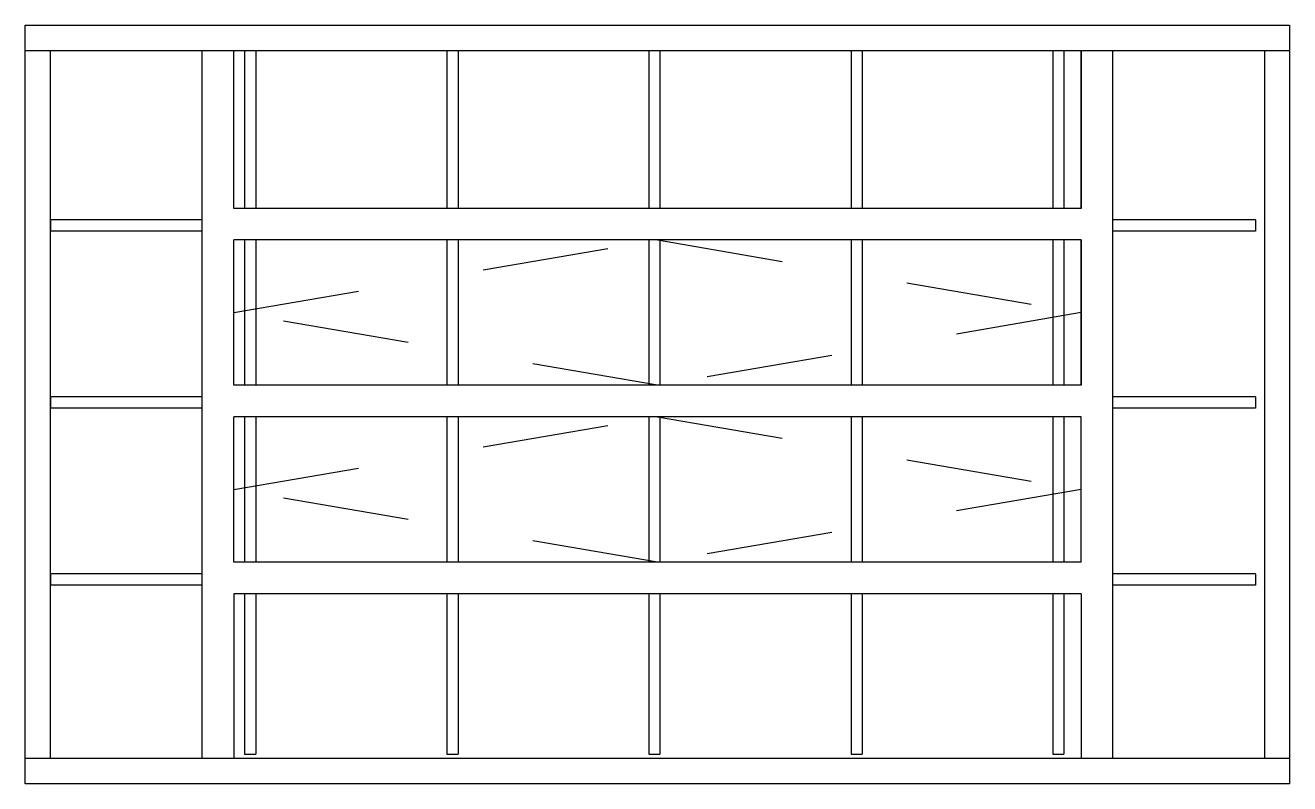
# Model space of a CAD drawing. Header units: millimetres. Extents: x 341.24 to 342.24, y 1323.32 to 1323.92.
import ezdxf

# ---------------------------------------------------------------- set-up
doc = ezdxf.new("R2010")
doc.units = ezdxf.units.MM
doc.header["$LTSCALE"] = 0.5
doc.linetypes.add('HIDDEN2', pattern=[0.1875, 0.125, -0.0625])
doc.layers.add('Gravia_Janelas', color=1, linetype='Continuous')
doc.layers.add('Gravia_Janelas_hidden2', color=1, linetype='HIDDEN2')

msp = doc.modelspace()

# ---------------------------------------------------------------- linework, layer by layer
at = {"layer": 'Gravia_Janelas', "color": 2, "linetype": 'Continuous'}
for p, q in [((341.2377, 1323.3239), (341.2377, 1323.9239)), ((341.2377, 1323.9239), (342.2377, 1323.9239)), ((342.2377, 1323.9239), (342.2377, 1323.3239)), ((342.2377, 1323.3239), (341.2377, 1323.3239))]:
    msp.add_line(p, q, dxfattribs=at)
at = {"layer": 'Gravia_Janelas', "linetype": 'Continuous'}
for p, q in [((341.2377, 1323.9039), (342.2377, 1323.9039)), ((341.2577, 1323.3439), (341.2577, 1323.9039)), ((341.3777, 1323.3439), (341.3777, 1323.9039)), ((341.4027, 1323.7791), (341.4027, 1323.9039)), ((342.0727, 1323.7791), (342.0727, 1323.9039)), ((342.0727, 1323.9039), (342.0727, 1323.7791)), ((342.0977, 1323.9039), (342.0977, 1323.3439)), ((342.2177, 1323.9039), (342.2177, 1323.3439)), ((342.0727, 1323.7791), (341.4027, 1323.7791)), ((342.0727, 1323.7791), (341.4027, 1323.7791)), ((341.4027, 1323.6391), (341.4027, 1323.7541)), ((342.0727, 1323.7541), (341.4027, 1323.7541)), ((342.0727, 1323.7541), (341.4027, 1323.7541)), ((342.0727, 1323.6391), (342.0727, 1323.7541)), ((342.0727, 1323.7541), (342.0727, 1323.6391)), ((342.0727, 1323.6391), (341.4027, 1323.6391)), ((342.0727, 1323.6391), (341.4027, 1323.6391)), ((342.0727, 1323.6391), (341.4027, 1323.6391)), ((342.0727, 1323.6391), (341.4027, 1323.6391)), ((342.0727, 1323.6391), (341.4027, 1323.6391)), ((342.0727, 1323.6141), (341.4027, 1323.6141)), ((342.0727, 1323.6141), (341.4027, 1323.6141)), ((341.4027, 1323.4991), (341.4027, 1323.6141)), ((341.4027, 1323.4991), (341.4027, 1323.6141)), ((342.0727, 1323.4991), (342.0727, 1323.6141)), ((342.0727, 1323.4991), (341.4027, 1323.4991)), ((342.0727, 1323.4991), (341.4027, 1323.4991)), ((342.0727, 1323.4741), (341.4027, 1323.4741)), ((341.4027, 1323.4741), (341.4027, 1323.3439)), ((342.0727, 1323.4741), (342.0727, 1323.3439)), ((342.2377, 1323.3439), (341.2377, 1323.3439))]:
    msp.add_line(p, q, dxfattribs=at)
at = {"layer": 'Gravia_Janelas'}
for p, q in [((341.4112, 1323.9039), (341.4112, 1323.7791)), ((341.4112, 1323.9039), (341.4202, 1323.9039)), ((341.4202, 1323.9039), (341.4202, 1323.7791)), ((341.5712, 1323.9039), (341.5712, 1323.7791)), ((341.5712, 1323.9039), (341.5802, 1323.9039)), ((341.5802, 1323.9039), (341.5802, 1323.7791)), ((341.7308, 1323.9039), (341.7308, 1323.7791)), ((341.7308, 1323.9039), (341.7397, 1323.9039)), ((341.7397, 1323.9039), (341.7397, 1323.7791)), ((341.8908, 1323.9039), (341.8908, 1323.7791)), ((341.8908, 1323.9039), (341.8997, 1323.9039)), ((341.8997, 1323.9039), (341.8997, 1323.7791)), ((342.0503, 1323.9039), (342.0503, 1323.7791)), ((342.0503, 1323.9039), (342.0592, 1323.9039)), ((342.0592, 1323.9039), (342.0592, 1323.7791)), ((341.2577, 1323.7699), (341.2577, 1323.761)), ((341.3777, 1323.7699), (341.2577, 1323.7699)), ((341.3777, 1323.761), (341.2577, 1323.761)), ((342.2108, 1323.7699), (342.0977, 1323.7699)), ((342.2108, 1323.761), (342.0977, 1323.761)), ((342.2108, 1323.7699), (342.2108, 1323.761)), ((341.4112, 1323.7541), (341.4112, 1323.6391)), ((341.4202, 1323.7541), (341.4202, 1323.6391)), ((341.5712, 1323.7541), (341.5712, 1323.6391)), ((341.5802, 1323.7541), (341.5802, 1323.6391)), ((341.7308, 1323.7541), (341.7308, 1323.6391)), ((341.7397, 1323.7541), (341.7397, 1323.6391)), ((341.8908, 1323.7541), (341.8908, 1323.6391)), ((341.8997, 1323.7541), (341.8997, 1323.6391)), ((342.0503, 1323.7541), (342.0503, 1323.6391)), ((342.0592, 1323.7541), (342.0592, 1323.6391)), ((341.2577, 1323.6299), (341.2577, 1323.621)), ((341.3777, 1323.6299), (341.2577, 1323.6299)), ((341.3777, 1323.621), (341.2577, 1323.621)), ((342.2108, 1323.6299), (342.0977, 1323.6299)), ((342.2108, 1323.621), (342.0977, 1323.621)), ((342.2108, 1323.6299), (342.2108, 1323.621)), ((341.4112, 1323.6141), (341.4112, 1323.4991)), ((341.4202, 1323.6141), (341.4202, 1323.4991)), ((341.5712, 1323.6141), (341.5712, 1323.4991)), ((341.5802, 1323.6141), (341.5802, 1323.4991)), ((341.7308, 1323.6141), (341.7308, 1323.4991)), ((341.7397, 1323.6141), (341.7397, 1323.4991)), ((341.8908, 1323.6141), (341.8908, 1323.4991)), ((341.8997, 1323.6141), (341.8997, 1323.4991)), ((342.0503, 1323.6141), (342.0503, 1323.4991)), ((342.0592, 1323.6141), (342.0592, 1323.4991)), ((341.2577, 1323.4899), (341.2577, 1323.481)), ((341.3777, 1323.4899), (341.2577, 1323.4899)), ((341.3777, 1323.481), (341.2577, 1323.481)), ((342.2108, 1323.4899), (342.0977, 1323.4899)), ((342.2108, 1323.481), (342.0977, 1323.481)), ((342.2108, 1323.4899), (342.2108, 1323.481)), ((341.4112, 1323.4741), (341.4112, 1323.3474)), ((341.4202, 1323.4741), (341.4202, 1323.3474)), ((341.5712, 1323.4741), (341.5712, 1323.3474)), ((341.5802, 1323.4741), (341.5802, 1323.3474)), ((341.7308, 1323.4741), (341.7308, 1323.3474)), ((341.7397, 1323.4741), (341.7397, 1323.3474)), ((341.8908, 1323.4741), (341.8908, 1323.3474)), ((341.8997, 1323.4741), (341.8997, 1323.3474)), ((342.0503, 1323.4741), (342.0503, 1323.3474)), ((342.0592, 1323.4741), (342.0592, 1323.3474)), ((341.4112, 1323.3474), (341.4202, 1323.3474)), ((341.5712, 1323.3474), (341.5802, 1323.3474)), ((341.7308, 1323.3474), (341.7397, 1323.3474)), ((341.8908, 1323.3474), (341.8997, 1323.3474)), ((342.0503, 1323.3474), (342.0592, 1323.3474))]:
    msp.add_line(p, q, dxfattribs=at)
at = {"layer": 'Gravia_Janelas_hidden2'}
for p, q in [((341.4027, 1323.6966), (341.7377, 1323.7541)), ((341.7377, 1323.7541), (342.0727, 1323.6966)), ((341.7377, 1323.6391), (341.4027, 1323.6966)), ((342.0727, 1323.6966), (341.7377, 1323.6391)), ((341.4027, 1323.5566), (341.7377, 1323.6141)), ((341.7377, 1323.6141), (342.0727, 1323.5566)), ((341.7377, 1323.4991), (341.4027, 1323.5566)), ((342.0727, 1323.5566), (341.7377, 1323.4991))]:
    msp.add_line(p, q, dxfattribs=at)

doc.saveas('drawing.dxf')
